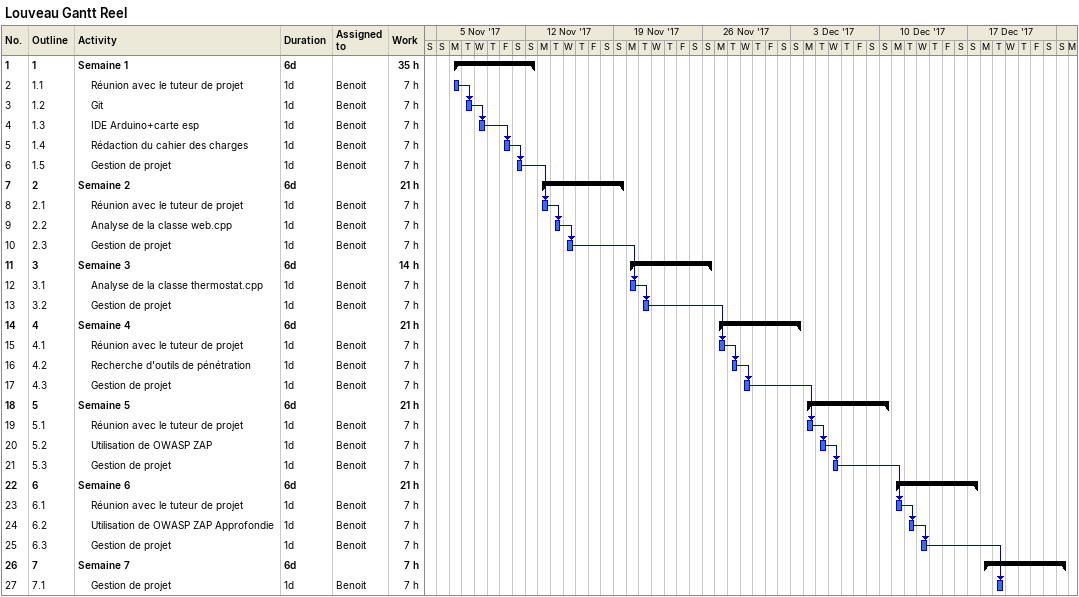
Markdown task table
Louveau Gantt Reel

| ID | WBS | Task | Duration | Start | Finish | Predecessors | Resources | Work (h) |
|---|---|---|---|---|---|---|---|---|
| 1 | 1 | **Semaine 1** | 6d | 2017-11-06 | 2017-11-12 |  |  | 35 |
| 2 | 1.1 | Réunion avec le tuteur de projet | 1d | 2017-11-06 | 2017-11-06 |  | Benoit | 7 |
| 3 | 1.2 | Git | 1d | 2017-11-07 | 2017-11-07 | 2 | Benoit | 7 |
| 4 | 1.3 | IDE Arduino+carte esp | 1d | 2017-11-08 | 2017-11-08 | 3 | Benoit | 7 |
| 5 | 1.4 | Rédaction du cahier des charges | 1d | 2017-11-10 | 2017-11-10 | 4 | Benoit | 7 |
| 6 | 1.5 | Gestion de projet | 1d | 2017-11-11 | 2017-11-11 | 5 | Benoit | 7 |
| 7 | 2 | **Semaine 2** | 6d | 2017-11-13 | 2017-11-19 |  |  | 21 |
| 8 | 2.1 | Réunion avec le tuteur de projet | 1d | 2017-11-13 | 2017-11-13 | 6 | Benoit | 7 |
| 9 | 2.2 | Analyse de la classe web.cpp | 1d | 2017-11-14 | 2017-11-14 | 8 | Benoit | 7 |
| 10 | 2.3 | Gestion de projet | 1d | 2017-11-15 | 2017-11-15 | 9 | Benoit | 7 |
| 11 | 3 | **Semaine 3** | 6d | 2017-11-20 | 2017-11-26 |  |  | 14 |
| 12 | 3.1 | Analyse de la classe thermostat.cpp | 1d | 2017-11-20 | 2017-11-20 | 10 | Benoit | 7 |
| 13 | 3.2 | Gestion de projet | 1d | 2017-11-21 | 2017-11-21 | 12 | Benoit | 7 |
| 14 | 4 | **Semaine 4** | 6d | 2017-11-27 | 2017-12-03 |  |  | 21 |
| 15 | 4.1 | Réunion avec le tuteur de projet | 1d | 2017-11-27 | 2017-11-27 | 13 | Benoit | 7 |
| 16 | 4.2 | Recherche d'outils de pénétration | 1d | 2017-11-28 | 2017-11-28 | 15 | Benoit | 7 |
| 17 | 4.3 | Gestion de projet | 1d | 2017-11-29 | 2017-11-29 | 16 | Benoit | 7 |
| 18 | 5 | **Semaine 5** | 6d | 2017-12-04 | 2017-12-10 |  |  | 21 |
| 19 | 5.1 | Réunion avec le tuteur de projet | 1d | 2017-12-04 | 2017-12-04 | 17 | Benoit | 7 |
| 20 | 5.2 | Utilisation de OWASP ZAP | 1d | 2017-12-05 | 2017-12-05 | 19 | Benoit | 7 |
| 21 | 5.3 | Gestion de projet | 1d | 2017-12-06 | 2017-12-06 | 20 | Benoit | 7 |
| 22 | 6 | **Semaine 6** | 6d | 2017-12-11 | 2017-12-17 |  |  | 21 |
| 23 | 6.1 | Réunion avec le tuteur de projet | 1d | 2017-12-11 | 2017-12-11 | 21 | Benoit | 7 |
| 24 | 6.2 | Utilisation de OWASP ZAP Approfondie | 1d | 2017-12-12 | 2017-12-12 | 23 | Benoit | 7 |
| 25 | 6.3 | Gestion de projet | 1d | 2017-12-13 | 2017-12-13 | 24 | Benoit | 7 |
| 26 | 7 | **Semaine 7** | 6d | 2017-12-18 | 2017-12-24 |  |  | 7 |
| 27 | 7.1 | Gestion de projet | 1d | 2017-12-19 | 2017-12-19 | 25 | Benoit | 7 |
